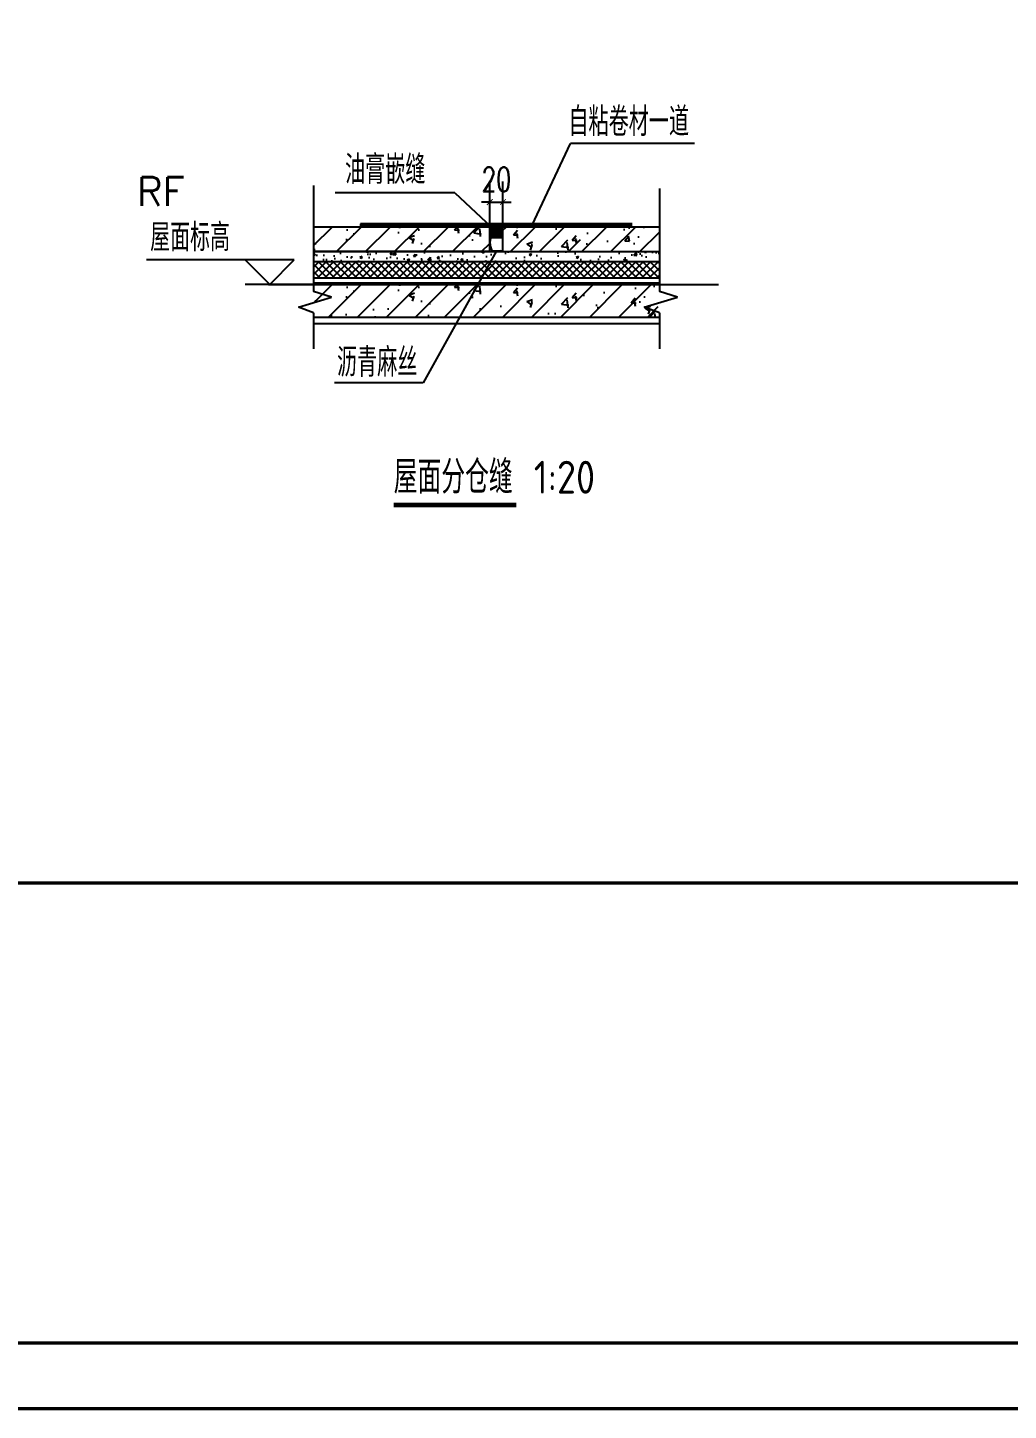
# Model space of a CAD drawing. Extents: x -40548 to 155442, y 5688 to 67136.
# Drawn here: x 130390 to 133376, y 5688 to 9897 of the extents above; entities that cross this region are included whole.
import ezdxf
from ezdxf.enums import TextEntityAlignment as Align

# ---------------------------------------------------------------- set-up
doc = ezdxf.new("R2010")
doc.units = 0
doc.header["$LTSCALE"] = 1000
doc.linetypes.add('DASH', pattern=[0.35, 0.25, -0.1])
doc.layers.get('DEFPOINTS').update_dxf_attribs({"color": 200})
for name, color, linetype in [('0-cxFrame', 155, 'Continuous'), ('DIM_ELEV', 3, 'Continuous'), ('DIM_SYMB', 3, 'Continuous'), ('DOTE', 1, 'Continuous'), ('d填充－粉刷', 8, 'Continuous'), ('FS-粉刷线-165-LAT', 165, 'Continuous'), ('PUB_DIM', 3, 'Continuous'), ('PUB_TEXT', 7, 'Continuous'), ('T-填充', 251, 'Continuous'), ('TC填充－混凝土-LEON.CN', 145, 'Continuous'), ('WALL', 9, 'Continuous'), ('填充', 8, 'Continuous')]:
    doc.layers.add(name, color=color, linetype=linetype)
doc.layers.add('0-cxText', color=131, linetype='Continuous', lineweight=25)
doc.styles.add('_TCH_DIM', font='SIMPLEX', dxfattribs={"bigfont": 'GBCBIG'})
doc.styles.add('_TCH_DIM_T3', font='SIMPLEX', dxfattribs={"width": 0.7058823529411765, "bigfont": 'GBCBIG'})
doc.styles.add('_TCH_WINDOW', font='SIMPLEX', dxfattribs={"height": 3.5, "bigfont": 'GBCBIG'})
doc.styles.add('cx_tuming', font='simhei.ttf')
doc.styles.add('cx_tuqian1', font='')
doc.styles.add('HZTXT5', font='aa.shx', dxfattribs={"width": 0.7, "bigfont": 'hztxt.shx'})
doc.styles.get("Standard").update_dxf_attribs({"font": 'gbenor.shx', "bigfont": 'gbcbig.shx'})
doc.styles.add('黑体', font='', dxfattribs={"width": 0.9})
doc.styles.get('cx_tuqian1').set_extended_font_data('SimSun')
doc.styles.get('黑体').set_extended_font_data('冬青黑体简体中文 W3')
doc.dimstyles.new('_TCH_ARCH&&25', dxfattribs={"dimtxt": 74.375, "dimasz": 25, "dimexe": 62.5, "dimexo": 75, "dimgap": 31.5625, "dimtad": 1, "dimdec": 0, "dimzin": 0, "dimdsep": 46, "dimtxsty": '_TCH_DIM_T3', "dimblk": 'ARCHTICK', "dimcen": 0.09, "dimclrt": 7, "dimazin": 2, "dimtfac": 1, "dimtdec": 0, "dimtix": 1, "dimtmove": 2, "dimatfit": 3, "dimfxl": 0, "dimtolj": 1, "dimtzin": 0, "dimarcsym": 0})
pattern_1 = [(45, (-12376701.29997637, 2060512.903475566), (-44.19417382415921, 44.19417382415922), []), (49.99999999999999, (-12376701.29997637, 2060512.903475566), (179.3150456501884, -15.68803374564878), [18.75, -206.25]), (355, (-12376701.29997637, 2060512.903475566), (-34.68783340325, 188.048033425003), [15, -165]), (100.4514, (-12376686.35705637, 2060511.596140566), (144.6273454285054, 172.3598855152384), [15.93504749999968, -175.2855279999948]), (46.18420000000002, (-12376701.29997637, 2060562.903475566), (266.8102621564111, -41.37975358225452), [28.1249999999995, -309.3749999999919]), (96.63559999999998, (-12376679.06579012, 2060559.455148817), (233.6656763871758, 243.5294677251104), [23.90257199999935, -262.9282499999895]), (351.1842, (-12376701.29997637, 2060562.903475566), (233.6654862834068, 243.5296502313311), [22.5, -247.5]), (21, (-12376676.29997637, 2060550.403475566), (149.2267630296154, -100.6547226663347), [18.75, -206.25]), (326.0000000000001, (-12376676.29997637, 2060550.403475566), (60.82883298039543, 181.2875112617133), [15, -165]), (71.4514, (-12376663.86441812, 2060542.015574066), (210.0556571453725, 80.6326241774881), [15.9350475, -175.285528]), (37.50000000000001, (-12376701.29997637, 2060512.903475566), (3.039963829322667, 83.22346345782788), [0, -163, 0, -167.5, 0, -165.625]), (7.499999999999999, (-12376701.29997637, 2060512.903475566), (65.76738436053715, 98.60292797059006), [0, -95.5, 0, -159.25, 0, -63.125]), (327.5, (-12376757.04997637, 2060512.903475566), (133.4556090431023, -5.63871793359495), [0, -62.5, 0, -195, 0, -258.75]), (317.5, (-12376782.04997637, 2060512.903475566), (145.7965423355966, 25.02624558307941), [0, -81.25, 0, -129.5, 0, -183.75])]

# ---------------------------------------------------------------- blocks, each defined once
blk = doc.blocks.new('_ArchTick')
at = {"color": 0, "linetype": 'ByBlock', "const_width": 0.1}
blk.add_lwpolyline([(-0.3535533905932738, -0.3535533905932738), (0.3535533905932738, 0.3535533905932738)], dxfattribs=at)
blk = doc.blocks.new('*D48')
at = {"layer": 'DEFPOINTS', "color": 0}
for p in [(131836.9999999972, 9366.543850574177), (131796.9999999981, 9212.962278189138), (131836.9999999972, 9212.962278189138)]:
    blk.add_point(p, dxfattribs=at)
at = {"layer": 'PUB_DIM', "color": 0, "lineweight": -2}
for p, q in [((131796.9999999981, 9287.962278189138), (131796.9999999981, 9429.043850574177)), ((131836.9999999972, 9287.962278189138), (131836.9999999972, 9429.043850574177)), ((131796.9999999981, 9366.543850574177), (131771.9999999981, 9366.543850574177)), ((131796.9999999981, 9366.543850574177), (131836.9999999972, 9366.543850574177)), ((131836.9999999972, 9366.543850574177), (131861.9999999972, 9366.543850574177))]:
    blk.add_line(p, q, dxfattribs=at)
at = {"layer": 'PUB_DIM', "color": 0, "lineweight": -2, "xscale": 25, "yscale": 25, "zscale": 25}
blk.add_blockref('_ArchTick', (131796.9999999981, 9366.543850574177), dxfattribs=at)
at = {"layer": 'PUB_DIM', "color": 0, "lineweight": -2, "xscale": 25, "yscale": 25, "zscale": 25, "rotation": 180}
blk.add_blockref('_ArchTick', (131836.9999999972, 9366.543850574177), dxfattribs=at)
at = {"layer": 'PUB_DIM', "color": 7, "insert": (131816.9999999977, 9435.293850574177), "char_height": 74.375, "attachment_point": 5, "style": '_TCH_DIM_T3'}
blk.add_mtext('\\A1;20', dxfattribs=at)
blk = doc.blocks.new('zjcx_T1(Dragon)')
at = {"layer": '0-cxFrame', "const_width": 50}
blk.add_lwpolyline([(-6999.999999999993, 0), (0, 0), (0, 57400), (-7000.000000000015, 57400)], close=True, dxfattribs=at)
blk = doc.blocks.new('TK22.A1 L(Dragon)')
at = {"layer": '0-cxFrame', "color": 7, "const_width": 0.5}
blk.add_lwpolyline([(0, 0), (-841, 0), (-841, 594), (0, 594)], close=True, dxfattribs=at)
at = {"layer": '0-cxFrame', "const_width": 0.5}
for points in [[(-80, 10), (-821, 10), (-821, 584), (-80, 584)], [(-10, 10), (-80, 10), (-80, 584), (-10, 584)]]:
    blk.add_lwpolyline(points, close=True, dxfattribs=at)
at = {"layer": '0-cxFrame', "xscale": 0.01, "yscale": 0.01, "zscale": 0.01}
blk.add_blockref('zjcx_T1(Dragon)', (-10, 10), dxfattribs=at)
at = {"style": '黑体', "flags": 4}
blk.add_attdef('图幅', text='', height=3.3, dxfattribs=at).set_placement((-40, 3), align=Align.RIGHT)
at = {"layer": '0-cxText', "flags": 4}
for tag, height, style, p in [('建设单位', 3.5, 'cx_tuming', (-45, 240)), ('项目名称', 3.5, 'cx_tuming', (-45, 210)), ('子项名称', 3.5, 'cx_tuming', (-45, 180)), ('工程编号', 3.3, 'cx_tuqian1', (-35, 165)), ('图名1', 3.5, 'cx_tuming', (-45, 87)), ('图名2', 3.5, 'cx_tuming', (-45, 79)), ('图名3', 3.5, 'cx_tuming', (-45, 71)), ('出图日期', 3.3, 'cx_tuqian1', (-39, 60)), ('专业', 3.3, 'cx_tuqian1', (-55, 52)), ('图号', 3.3, 'cx_tuqian1', (-55, 44)), ('版次', 3.3, 'cx_tuqian1', (-20, 44))]:
    blk.add_attdef(tag, text='', height=height, dxfattribs=dict(at, style=style)).set_placement(p, align=Align.MIDDLE)
at = {"layer": 'DEFPOINTS', "color": 6, "flags": 4}
for tag, height, style, p in [('tufu', 3.3, '黑体', (-12, 12)), ('dwfname', 4, 'cx_tuqian1', (-80, 3))]:
    blk.add_attdef(tag, text='', height=height, dxfattribs=dict(at, style=style)).set_placement(p, align=Align.RIGHT)

msp = doc.modelspace()

# ---------------------------------------------------------------- hatches: boundary and pattern name
at = {"layer": 'd填充－粉刷'}
h = msp.add_hatch(dxfattribs=at)
h.set_pattern_fill('钢筋混凝土', color=256, scale=25, style=0)
h.set_pattern_definition(pattern_1)
h.paths.add_polyline_path([(131797.0000000019, 9290.5), (131706.7757785358, 9290.5), (131260.3241224494, 9290.5), (131260.3241224447, 9215.5), (131796.9999999972, 9215.5)])
h = msp.add_hatch(dxfattribs=at)
h.set_pattern_fill('钢筋混凝土', color=256, scale=25, style=0)
h.set_pattern_definition(pattern_1)
h.paths.add_polyline_path([(132073.6471365131, 9290.5), (131927.2242214605, 9290.5), (131836.9999999963, 9290.5), (131836.9999999981, 9215.5), (132073.6471365131, 9215.5)])
h = msp.add_hatch(dxfattribs=at)
h.set_pattern_fill('钢筋混凝土', color=256, scale=25, style=0)
h.set_pattern_definition([(45, (208590.6259799207, 532443.772211442), (-44.19417382415921, 44.19417382415922), []), (49.99999999999999, (208590.6259799207, 532443.772211442), (179.3150456501884, -15.68803374564878), [18.75, -206.25]), (355, (208590.6259799207, 532443.772211442), (-34.68783340325, 188.048033425003), [15, -165]), (100.4514, (208605.5688999201, 532442.4648764415), (144.6273454285054, 172.3598855152384), [15.93504749999956, -175.285527999993]), (46.18420000000002, (208590.6259799207, 532493.772211442), (266.8102621564111, -41.37975358225452), [28.1249999999995, -309.3749999999919]), (96.63559999999998, (208612.8601661714, 532490.3238846913), (233.6656763871758, 243.5294677251104), [23.90257199999912, -262.9282499999859]), (351.1842, (208590.6259799207, 532493.772211442), (233.6654862834068, 243.5296502313311), [22.5, -247.5]), (21, (208615.6259799207, 532481.272211442), (149.2267630296154, -100.6547226663347), [18.75, -206.25]), (326.0000000000001, (208615.6259799207, 532481.272211442), (60.82883298039543, 181.2875112617133), [15, -165]), (71.4514, (208628.061538169, 532472.8843099421), (210.0556571453725, 80.6326241774881), [15.9350475, -175.285528]), (37.50000000000001, (208590.6259799207, 532443.772211442), (3.039963829322667, 83.22346345782788), [0, -163, 0, -167.5, 0, -165.625]), (7.499999999999999, (208590.6259799207, 532443.772211442), (65.76738436053715, 98.60292797059006), [0, -95.5, 0, -159.25, 0, -63.125]), (327.5, (208534.8759799207, 532443.772211442), (133.4556090431023, -5.63871793359495), [0, -62.5, 0, -195, 0, -258.75]), (317.5, (208509.8759799207, 532443.772211442), (145.7965423355966, 25.02624558307941), [0, -81.25, 0, -129.5, 0, -183.75])])
h.paths.add_polyline_path([(132313.4305735044, 9290.5), (132073.6471365131, 9290.5), (132073.6471365131, 9215.5), (132313.4305735044, 9215.5)])
h = msp.add_hatch(dxfattribs=at)
h.set_pattern_fill('钢筋混凝土', color=256, scale=25, style=0)
h.set_pattern_definition([(45, (-12376701.29997637, 2060337.903475566), (-44.19417382415921, 44.19417382415922), []), (49.99999999999999, (-12376701.29997637, 2060337.903475566), (179.3150456501884, -15.68803374564878), [18.75, -206.25]), (355, (-12376701.29997637, 2060337.903475566), (-34.68783340325, 188.048033425003), [15, -165]), (100.4514, (-12376686.35705637, 2060336.596140566), (144.6273454285054, 172.3598855152384), [15.93504749999967, -175.2855279999948]), (46.18420000000002, (-12376701.29997637, 2060387.903475566), (266.8102621564111, -41.37975358225452), [28.12499999999949, -309.3749999999919]), (96.63559999999998, (-12376679.06579012, 2060384.455148817), (233.6656763871758, 243.5294677251104), [23.90257199999934, -262.9282499999895]), (351.1842, (-12376701.29997637, 2060387.903475566), (233.6654862834068, 243.5296502313311), [22.5, -247.5]), (21, (-12376676.29997637, 2060375.403475566), (149.2267630296154, -100.6547226663347), [18.75, -206.25]), (326.0000000000001, (-12376676.29997637, 2060375.403475566), (60.82883298039543, 181.2875112617133), [15, -165]), (71.4514, (-12376663.86441812, 2060367.015574066), (210.0556571453725, 80.6326241774881), [15.9350475, -175.285528]), (37.50000000000001, (-12376701.29997637, 2060337.903475566), (3.039963829322667, 83.22346345782788), [0, -163, 0, -167.5, 0, -165.625]), (7.499999999999999, (-12376701.29997637, 2060337.903475566), (65.76738436053715, 98.60292797059006), [0, -95.5, 0, -159.25, 0, -63.125]), (327.5, (-12376757.04997637, 2060337.903475566), (133.4556090431023, -5.63871793359495), [0, -62.5, 0, -195, 0, -258.75]), (317.5, (-12376782.04997637, 2060337.903475566), (145.7965423355966, 25.02624558307941), [0, -81.25, 0, -129.5, 0, -183.75])])
h.paths.add_polyline_path([(132308.3156438991, 9115.5), (131706.7757785358, 9115.5), (131260.3241224494, 9115.5), (131262.881587252, 9015.5), (132310.8731087018, 9015.5)])
at = {"layer": 'T-填充'}
h = msp.add_hatch(dxfattribs=at)
h.set_pattern_fill('ANSI37', color=256, scale=10, style=0)
h.set_pattern_definition([(45, (-11546851.14424011, 577140.1501212867), (-11.22532015133644, 11.22532015133644), []), (135, (-11546851.14424011, 577140.1501212867), (-11.22532015133644, -11.22532015133644), [])])
h.paths.add_polyline_path([(132313.4305735063, 9135.415132591035), (131260.3241224531, 9135.415132591035), (131260.3241224494, 9165.415132591035), (131260.3241224494, 9185.457566295518), (132313.4305735044, 9185.457566295518)])
at = {"layer": 'TC填充－混凝土-LEON.CN'}
h = msp.add_hatch(dxfattribs=at)
h.set_pattern_fill('混凝土', color=256, scale=10)
h.set_pattern_definition([(49.99999999999999, (-134413.5938738724, -38203.06464312552), (71.72601826007535, -6.275213498259511), [7.5, -82.5]), (355, (-134413.5938738724, -38203.06464312552), (-13.8751333613, 75.21921337000119), [6, -66]), (100.4514, (-134407.6167058724, -38203.58757712552), (57.85093817140216, 68.94395420609536), [6.374019000000001, -70.1142112]), (46.18420000000002, (-134413.5938738724, -38183.06464312552), (106.7241048625644, -16.55190143290181), [11.24999999999991, -123.7499999999992]), (96.6356, (-134404.7001993724, -38184.44397382555), (93.46627055487033, 97.41178709004417), [9.561028799999999, -105.1713]), (351.1842, (-134413.5938738724, -38183.06464312552), (93.46619451336272, 97.41186009253246), [9, -99]), (21, (-134403.5938738724, -38188.06464312552), (59.69070521184616, -40.26188906653388), [7.5, -82.5]), (326.0000000000001, (-134403.5938738724, -38188.06464312552), (24.33153319215817, 72.5150045046853), [6, -66]), (71.4514, (-134398.6196505724, -38191.41980372556), (84.02226285814899, 32.25304967099524), [6.374019000000001, -70.1142112]), (37.50000000000001, (-134413.5938738724, -38203.06464312552), (1.215985531729067, 33.28938538313115), [0, -65.19999999999999, 0, -67, 0, -66.25]), (7.499999999999999, (-134413.5938738724, -38203.06464312552), (26.30695374421486, 39.44117118823603), [0, -38.2, 0, -63.7, 0, -25.25]), (327.5, (-134435.8938738724, -38203.06464312552), (53.3822436172409, -2.255487173437976), [0, -25, 0, -78, 0, -103.5]), (317.5, (-134445.8938738724, -38203.06464312552), (58.31861693423862, 10.01049823323177), [0, -32.5, 0, -51.8, 0, -73.5])])
h.paths.add_polyline_path([(131260.3241224494, 9230.415132591035), (131290.704624664, 9215.5), (132313.4305735044, 9215.5), (132312.4305735063, 9185.457566295518), (131260.3241224531, 9185.457566295518)])
at = {"layer": 'WALL'}
h = msp.add_hatch(color=256, dxfattribs=at)
h.paths.add_polyline_path([(131403.3102874868, 9300.5), (131403.3102874868, 9295.5), (131460.8183996622, 9295.5), (131460.8183996622, 9300.5)])
h.paths.add_polyline_path([(131403.3102874868, 9295.5), (131403.3102874868, 9290.5), (131460.8183996622, 9290.5), (131460.8183996622, 9295.5)])
h = msp.add_hatch(color=256, dxfattribs=at)
h.paths.add_polyline_path([(131836.9999999963, 9290.5), (131817, 9290.5), (131817.0000000019, 9255.218023493886), (131836.9999999963, 9255.218023493886)])
h.paths.add_polyline_path([(131817, 9290.5), (131796.9999999981, 9290.5), (131796.9999999981, 9255.218023493886), (131817.0000000019, 9255.218023493886)])
h = msp.add_hatch(color=256, dxfattribs=at)
h.paths.add_polyline_path([(132230.6897125077, 9300.5), (132230.6897125077, 9295.5), (132173.1816003323, 9295.5), (132173.1816003323, 9300.5)])
h.paths.add_polyline_path([(132230.6897125077, 9295.5), (132230.6897125077, 9290.5), (132173.1816003323, 9290.5), (132173.1816003323, 9295.5)])

# ---------------------------------------------------------------- linework, layer by layer
at = {"layer": 'DIM_ELEV'}
for p, q in [((131201.7962591443, 9190.5), (130751.7962591443, 9190.5)), ((131126.7962591443, 9115.5), (131051.7962591443, 9190.5)), ((131126.7962591443, 9115.5), (131201.7962591443, 9190.5)), ((131260.3241224512, 9115.5), (131051.7962591443, 9115.5))]:
    msp.add_line(p, q, dxfattribs=at)
at = {"layer": 'DIM_SYMB', "const_width": 14}
msp.add_lwpolyline([(131504.2967769084, 8444.157842055682), (131877.9634435751, 8444.157842055682)], dxfattribs=at)
at = {"layer": 'DOTE'}
msp.add_line((131122.7559145037, 9115.5), (132493.6497031841, 9115.5), dxfattribs=at)
at = {"layer": 'FS-粉刷线-165-LAT'}
msp.add_line((132313.4305735044, 8995.5), (131260.3241224494, 8995.5), dxfattribs=at)
at = {"layer": 'PUB_DIM'}
for p, q in [((131925.5986239929, 9296.235114892945), (132042.7653294187, 9544.919667005539)), ((132420.2439199071, 9544.919667005539), (132042.7653294187, 9544.919667005539)), ((131260.3241224494, 9417.259538143873), (131260.3241224494, 9094.075493052602)), ((131690.4976445325, 9394.651653738692), (131326.1808447428, 9394.651653738692)), ((131690.4976445325, 9394.651653738692), (131817, 9275.746457487345)), ((132313.4305735044, 9408.048786499538), (132313.4305735044, 9094.075493052602)), ((131817.0000000093, 9217.77863331139), (131593.8405719437, 8816.156845971942)), ((131243.7562479097, 9115.5), (131146.7562479097, 9115.5)), ((131315.3241224494, 9076.575493052602), (131260.3241224494, 9094.075493052602)), ((132368.4305735044, 9076.575493052602), (132313.4305735044, 9094.075493052602)), ((131213.9900460094, 9046.575493052602), (131315.3241224494, 9076.575493052602)), ((132267.0964970645, 9046.575493052602), (132368.4305735044, 9076.575493052602)), ((131260.3241224494, 9029.075493052602), (131213.9900460094, 9046.575493052602)), ((131260.3241224494, 9029.075493052602), (131260.3241224494, 8920)), ((132313.4305735044, 9029.075493052602), (132267.0964970645, 9046.575493052602)), ((132313.4305735044, 9029.075493052602), (132313.4305735044, 8920)), ((131593.8405719437, 8816.156845971942), (131323.7509815637, 8816.156845971942))]:
    msp.add_line(p, q, dxfattribs=at)
at = {"layer": 'WALL'}
for p, q in [((132313.4305735044, 9290.5), (131260.3241224494, 9290.5)), ((131403.3102874868, 9300.5), (131403.3102874868, 9290.5)), ((131797.0000000019, 9215.499999999767), (131797.0000000019, 9290.5)), ((131797, 9290.5), (131836.9999999963, 9290.5)), ((131805.059220165, 9283.587878480554), (131828.8443888109, 9283.587878480554)), ((131805.059220165, 9268.183255895972), (131828.8443888109, 9268.183255895972)), ((131836.9999999963, 9215.499999999767), (131836.9999999963, 9290.5)), ((132173.1816003323, 9300.5), (132173.1816003323, 9290.5)), ((131796.9999999925, 9215.5), (131260.3241224494, 9215.5)), ((131805.059220165, 9217.77863331139), (131828.8443888109, 9217.77863331139)), ((131836.9999999981, 9215.5), (132313.4305735044, 9215.5)), ((132313.4305735044, 9115.5), (131260.3241224494, 9115.5)), ((132313.4305735044, 9015.5), (131260.3241224494, 9015.5))]:
    msp.add_line(p, q, dxfattribs=at)
for centre, radius, start, end in [((131842.4396163501, 9242.980944603682), 45.0827074757709, 146.0116787183009, 213.9883212816991), ((131828.8443888109, 9275.885567188263), 7.702311290660873, 270, 90), ((131828.8443888109, 9210.0763220191), 7.702311290660873, 44.76191501506128, 90)]:
    msp.add_arc(centre, radius, start, end, dxfattribs=at)
at = {"layer": '填充'}
for p, q in [((132230.6897125077, 9300.5), (131403.3102874868, 9300.5)), ((132230.6897125077, 9295.5), (131403.3102874868, 9295.5)), ((131259.3241224512, 9185.457566295518), (132312.4305735063, 9185.457566295518)), ((131260.3241224512, 9215.5), (132313.4305735063, 9215.5)), ((131259.3241224512, 9135.457566295518), (132312.4305735063, 9135.457566295518)), ((131261.9191840924, 9120.5), (132315.0256351475, 9120.5)), ((131261.9191840924, 9115.5), (132315.0256351475, 9115.5))]:
    msp.add_line(p, q, dxfattribs=at)
at = {"layer": '填充', "color": 6, "linetype": 'DASH', "ltscale": 0.25, "const_width": 5}
msp.add_lwpolyline([(131261.9191840906, 9118.137597562745), (132315.0256351456, 9118.137597562745)], dxfattribs=at)

# ---------------------------------------------------------------- block references
at = {"layer": '0-cxFrame', "xscale": 20, "yscale": 20, "zscale": 20, "rotation": 270}
msp.add_blockref('TK22.A1 L(Dragon)', (124761.7780520013, 5693.266669126217), dxfattribs=at)

# ---------------------------------------------------------------- texts
at = {"layer": 'DIM_SYMB', "color": 7}
for s, height, p in [('屋面分仓缝', 100.7407407407407, (131504.2967769084, 8478.824508722348)), ('1:20', 100, (131930.9634435751, 8478.824508722348))]:
    msp.add_text(s, height=height, dxfattribs=at).set_placement(p)
at = {"layer": 'PUB_TEXT', "style": 'HZTXT5', "width": 0.7}
for s, p in [('自粘卷材一道', (132036.3099187929, 9567.361318910494)), ('油膏嵌缝', (131356.1586524993, 9421.439489878714)), ('沥青麻丝', (131331.5768329315, 8834.596507301554))]:
    msp.add_text(s, height=87.5, dxfattribs=at).set_placement(p)
at = {"layer": 'PUB_TEXT'}
for s, height, style, p in [('RF', 87.5, '_TCH_WINDOW', (130722.1353240341, 9354.478380520362)), ('屋面标高', 84.39716312056737, '_TCH_DIM', (130762.7094652075, 9216.75))]:
    msp.add_text(s, height=height, dxfattribs=dict(at, style=style)).set_placement(p)

# ---------------------------------------------------------------- dimensions: what is measured, and where the dimension line sits
at = {"layer": 'PUB_DIM'}
dim = msp.add_aligned_dim(p1=(131796.9999999981, 9212.962278189138), p2=(131836.9999999972, 9212.962278189138), distance=153.58157238503918, text='20', dimstyle='_TCH_ARCH&&25', dxfattribs=at)
dim.commit()
dim.dimension.update_dxf_attribs({"geometry": '*D48', "text_midpoint": (131816.9999999977, 9435.293850574177)})

doc.saveas('drawing.dxf')
